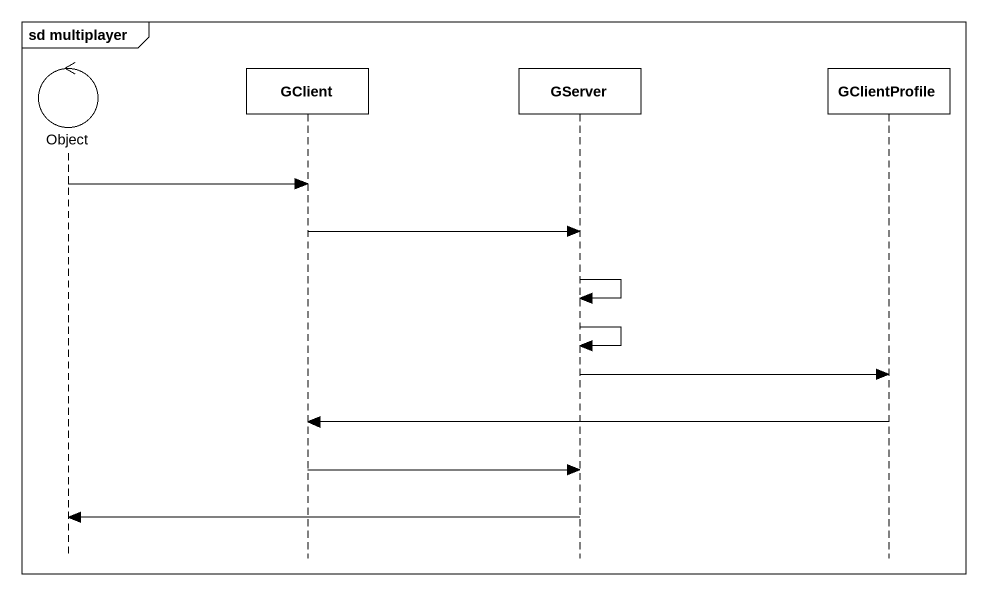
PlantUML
@startuml
mainframe sd multiplayer
hide footbox
control "Object" as Object_
participant GClient
participant GServer
participant GClientProfile

Object_ -> GClient
GClient -> GServer
GServer -> GServer
GServer -> GServer
GServer -> GClientProfile
GClientProfile -> GClient
GClient -> GServer
GServer -> Object_
@enduml
